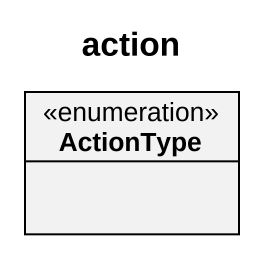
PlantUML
@startuml
title action
hide circle
hide empty members
enum ActionType
@enduml
